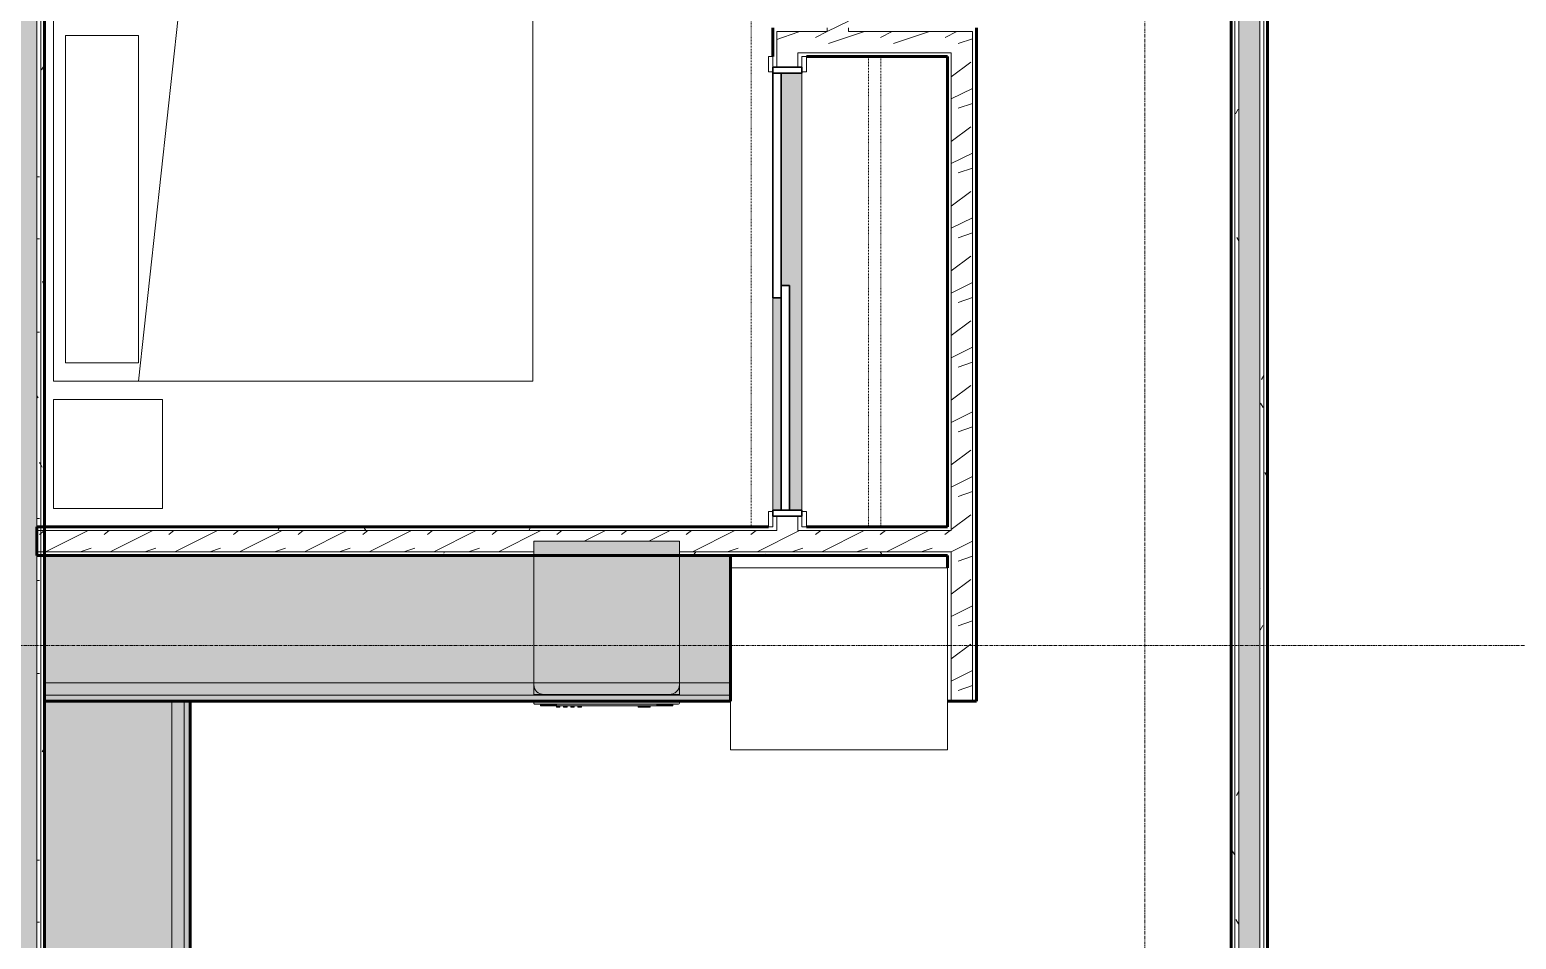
# Model space of a CAD drawing. Header units: inches. Extents: x -4061 to -1937, y 9836 to 11171.
# Drawn here: x -3338.2 to -3093.1, y 10118.8 to 10268.7 of the extents above; entities that cross this region are included whole.
import ezdxf

# ---------------------------------------------------------------- set-up
doc = ezdxf.new("R2010")
doc.units = ezdxf.units.IN
doc.header["$MEASUREMENT"] = 0
doc.linetypes.add('Dash', pattern=[0.25, 0.125, -0.125])
doc.linetypes.add('Grid Line 1_2_', pattern=[0.8749999999999999, 0.4999999999999999, -0.125, 0.125, -0.125])
for name, color, linetype, lineweight in [('0-1', 7, 'Continuous', 5), ('0-2', 250, 'Continuous', 9), ('A-DOOR-1', 250, 'Continuous', 9), ('A-DOOR-2', 50, 'Continuous', 30), ('A-DOOR-FRAM-1', 50, 'Continuous', 30), ('A-WALL', 113, 'Continuous', 18), ('A-WALL-1', 8, 'Continuous', 5), ('A-WALL-2', 10, 'Continuous', 60), ('A-WALL-3', 7, 'Continuous', 18), ('A-WALL-PATT-1', 250, 'Continuous', 9), ('A-WALL-PATT-2', 253, 'Continuous', 9), ('A-WALL-PATT-4', 111, 'Continuous', 9), ('I-FURN-1', 250, 'Continuous', 9), ('I-FURN-HDLN-1', 250, 'Dash', 9), ('I-WALL-2', 2, 'Continuous', 60), ('Q-CASE-1', 9, 'Continuous', 9), ('Q-CASE-2', 10, 'Continuous', 60), ('Q-CASE-3', 250, 'Continuous', 9), ('Q-CASE-HDLN-1', 250, 'Dash', 9), ('Q-SPCQ-1', 250, 'Continuous', 9), ('Q-SPCQ-2', 55, 'Continuous', 9), ('S-GRID-1', 1, 'Grid Line 1_2_', 9)]:
    doc.layers.add(name, color=color, linetype=linetype, lineweight=lineweight)
pattern_1 = [(216.87, (-122.92, -353.513), (31.98716190389133, 21.32545714244463), [5.331, -47.981]), (206.565, (-116.522, -356.711), (-10.66247606731217, -10.66200980650436), [11.921, -11.921]), (198.435, (-116.522, -362.043), (-21.3244936496746, -10.66258686177925), [6.743999999999999, -26.974])]
pattern_2 = [(0, (-127.185, -364.175), (20.48, 5.12), [0.845, -14.515, 0.845, -14.515, -81.92]), (0, (-127.185, -364.175), (20.48, 5.12), [-30.72, 0.845, -29.875, 0.845, -14.515, -35.84]), (0, (-127.185, -364.175), (20.48, 5.12), [-76.8, 0.845, -9.395, 0.845, -24.755]), (120, (-119.505, -361.615), (-14.67405006737632, 15.1762002695053), [0.8449999999999999, -14.515, 0.8449999999999999, -14.515, -81.91999999999999]), (120, (-119.505, -361.615), (-14.67405006737632, 15.1762002695053), [-30.72, 0.8449999999999999, -29.875, 0.8449999999999999, -14.515, -35.84]), (120, (-119.505, -361.615), (-14.67405006737632, 15.1762002695053), [-76.79999999999998, 0.8449999999999999, -9.394999999999998, 0.8449999999999999, -24.755]), (240, (-116.945, -351.375), (-5.805949932623669, -20.2962002695053), [0.845, -14.515, 0.845, -14.515, -81.92]), (240, (-116.945, -351.375), (-5.805949932623669, -20.2962002695053), [-30.72, 0.845, -29.875, 0.845, -14.515, -35.84]), (240, (-116.945, -351.375), (-5.805949932623669, -20.2962002695053), [-76.8, 0.845, -9.395, 0.845, -24.755])]
pattern_3 = [(161.57, (-126.865, -363.855), (-2.560496184573631, -0.0005373861552858683), [0, -18.214, 2.022, 0]), (18.43, (-127.505, -363.855), (-2.560496184573631, 0.0005373861552860904), [0, -18.214, 2.022, 0]), (108.43, (-126.865, -363.855), (1.279220909290681, -6.400876726295667), [6.069999999999999, -14.166]), (71.57, (-127.505, -363.855), (1.279220909290681, 6.400876726295667), [6.07, -14.166])]

# ---------------------------------------------------------------- blocks, each defined once
blk = doc.blocks.new('FOLDING_SLIDING CLOSET - 72_ x 80_-1372885-ENLARGED RCP - 3RD FLOOR PLAN - WEST')
at = {"layer": 'A-DOOR-1'}
for p, q in [((-38.75000000000009, 3.250000000038078), (-36.25000000000008, 3.250000000038078)), ((-38.75000000000009, 2.500000000038504), (-38.75000000000009, 3.250000000038078)), ((-36.25000000000008, 2.500000000038504), (-38.75000000000009, 2.500000000038504)), ((-36.25000000000008, 3.250000000038078), (-36.25000000000008, 2.500000000038504)), ((36.24999999999989, 3.250000000038078), (38.74999999999988, 3.250000000038078)), ((36.24999999999989, 2.500000000038504), (36.24999999999989, 3.250000000038078)), ((38.74999999999988, 2.500000000038504), (36.24999999999989, 2.500000000038504)), ((38.74999999999988, 3.250000000038078), (38.74999999999988, 2.500000000038504)), ((-38.75000000000009, -2.250000000000026), (-36.25000000000011, -2.250000000000026)), ((-38.75000000000009, -3.000000000000026), (-38.75000000000009, -2.250000000000026)), ((-36.25000000000011, -2.250000000000026), (-36.25000000000011, -3.000000000000026)), ((36.24999999999987, -2.250000000000026), (38.74999999999987, -2.250000000000026)), ((36.24999999999987, -3.000000000000026), (36.24999999999987, -2.250000000000026)), ((38.74999999999987, -2.250000000000026), (38.74999999999987, -3.000000000000026)), ((-36.25000000000011, -3.000000000000026), (-38.75000000000009, -3.000000000000026)), ((38.74999999999987, -3.000000000000026), (36.24999999999987, -3.000000000000026))]:
    blk.add_line(p, q, dxfattribs=at)
at = {"layer": 'A-DOOR-2'}
for p, q in [((-1.000000000000097, 0.5000000000000034), (35.99999999999987, 0.5000000000000034)), ((-1.000000000000092, -0.8750000000000295), (-1.000000000000092, 0.5000000000000034)), ((35.99999999999987, 0.5000000000000034), (35.99999999999987, -0.8750000000000295)), ((-36.0000000000001, -0.8750000000000295), (0.9999999999999057, -0.8750000000000295)), ((-36.0000000000001, -2.250000000000026), (-36.0000000000001, -0.8750000000000295)), ((0.9999999999999057, -2.250000000000026), (-36.0000000000001, -2.250000000000026)), ((35.99999999999988, -0.8750000000000295), (-1.000000000000092, -0.8750000000000295)), ((0.9999999999999057, -0.8750000000000295), (0.9999999999999057, -2.250000000000026))]:
    blk.add_line(p, q, dxfattribs=at)
at = {"layer": 'A-DOOR-FRAM-1'}
for p, q in [((-37.00000000000011, 2.500000000038503), (-36.00000000000009, 2.500000000038503)), ((-37.00000000000011, -2.250000000000026), (-37.00000000000011, 2.500000000038503)), ((-36.00000000000009, 2.500000000038503), (-36.00000000000009, -2.250000000000026)), ((35.99999999999989, 2.500000000000038), (36.99999999999989, 2.500000000000038)), ((35.99999999999989, -2.249999999999949), (35.99999999999989, 2.500000000000038)), ((36.99999999999989, 2.500000000000038), (36.99999999999989, -2.249999999999949)), ((-36.00000000000009, -2.250000000000026), (-37.00000000000011, -2.250000000000026)), ((36.99999999999989, -2.249999999999949), (35.99999999999989, -2.249999999999949))]:
    blk.add_line(p, q, dxfattribs=at)
blk = doc.blocks.new('Refrigerator_-_Side-by-Side_6047 - 36_ X 30_-345559-ENLARGED RCP - 3RD FLOOR PLAN - WEST')
at = {"layer": 'Q-SPCQ-1'}
for p, q in [((17.87499999999981, 14.42220360188391), (-17.87500000000018, 14.42220360188391)), ((-17.87500000000018, 14.42220360188391), (-17.87500000000018, -15.57779639811609)), ((17.8749999999998, -15.57779639811608), (17.8749999999998, 14.42220360188391)), ((-17.87500000000018, -15.57779639811608), (17.87499999999981, -15.57779639811608))]:
    blk.add_line(p, q, dxfattribs=at)
blk = doc.blocks.new('OD_CW_Base Cabinet - OD_CW_Base Cabinet-1964684-ENLARGED RCP - 3RD FLOOR PLAN - WEST')
at = {"layer": 'Q-CASE-1'}
for points in [[(5.727638552689995, -1.05870867628255e-11), (0.7377049180225298, -1.331557086814428e-11), (0.7377049180230414, -1.000000000013088), (113.8377049154197, -0.9999999999534024), (113.8377049154192, 4.637001893570413e-11), (9.178087551674137, -8.881784197001259e-12)], [(5.727638552690506, -1.000000000010359), (0.7377049180230414, -1.000000000013088), (0.7377049180240646, -3.00000000001195), (9.178087551675672, -3.000000000007517), (9.178087551674649, -1.125000000048445), (33.17808755168982, -1.125000000035484), (33.17808755169084, -2.999999999994557), (113.8377049183192, -2.999999999952265), (113.8377049183182, -0.9999999999534024), (9.178087551674649, -1.000000000008654)], [(5.72763855269153, -3.000000000009549), (0.7377049180240646, -3.000000000012278), (0.737704918035149, -24.00000000007367), (113.8377049187883, -24.00000000001398), (113.8377049183192, -2.999999999952592), (13.39215006988394, -3.000000000005457)]]:
    blk.add_hatch(color=256, dxfattribs=at).paths.add_polyline_path(points, flags=0)
at = {"layer": 'Q-CASE-2'}
for p, q in [((0.7377049180327883, -24.00000000000016), (0.7377049180327883, -1.225686219186169e-13)), ((0.7377049180327883, -1.212363542890667e-13), (113.8377049187747, -1.212363542890667e-13)), ((113.8377049187747, -1.212363542890667e-13), (113.8377049187747, -24.00000000000016)), ((113.8377049187747, -24.00000000000016), (0.7377049180327829, -24.00000000000016))]:
    blk.add_line(p, q, dxfattribs=at)
at = {"layer": 'Q-CASE-3'}
for p, q in [((92.83770491823282, -2.862558081247909e-13), (0.7377049180333372, -1.56172163733484e-13)), ((113.8377049187747, -1.000000000000316), (0.7377049180333372, -1.000000000000157)), ((113.8377049187747, -1.000000000000316), (0.7377049180327829, -1.000000000000157)), ((113.8377049187747, -1.000000000000316), (113.8377049187747, -3.159694728083275e-13)), ((113.8377049187747, -2.999999999998766), (113.8377049187747, -1.000000000000316)), ((0.7377049180327786, -2.999999999998592), (0.7377049180327488, -24.00000000000016)), ((113.8377049187747, -2.999999999998752), (0.7377049180327829, -2.999999999998592)), ((113.8377049187747, -24.00000000000032), (113.8377049187747, -2.999999999998753)), ((113.8377049187747, -24.00000000000032), (0.7377049180327403, -24.00000000000016))]:
    blk.add_line(p, q, dxfattribs=at)
blk = doc.blocks.new('Dishwasher_15404 - 34_ counter-V1-ENLARGED RCP - 3RD FLOOR PLAN - WEST')
at = {"layer": 'Q-SPCQ-2'}
h = blk.add_hatch(color=256, dxfattribs=at)
h.paths.add_polyline_path([(25.24999999999443, -11.87857403538874), (25.24999999998829, -1.574803149610716), (25.16660215793899, -1.095420880856295), (24.98182294016635, -0.7128656277723165), (24.73994902415131, -0.4238022158108947), (24.46259842518156, -0.2109836160861391), (24.08278589779308, -0.05366011608447251), (23.67519685038166, -3.581135388230904e-12), (23.37500000002853, 1.057287590811029e-11), (23.37500000004286, -24.0000000000046), (23.67519685039599, -24.00000000000443), (24.08278589778592, -23.9463398839249), (24.46259842518429, -23.78901638391642), (24.83340004151648, -23.48056285966629), (25.06518520964505, -23.14942129117651), (25.20498949942407, -22.76708554516523), (25.24999999998795, -22.4251968503973), (25.2499999999992, -19.54308555258114)], flags=0)
h.paths.add_polyline_path([(2.374999999967144, -1.875832822406664e-12), (-2.660272002685815e-11, -3.240074875066056e-12), (-1.227817847393453e-11, -24.00000000001841), (2.374999999981469, -24.00000000001705), (2.374999999979763, -21.59241706162282)], flags=0)
h = blk.add_hatch(color=256, dxfattribs=at)
h.paths.add_polyline_path([(25.25000000000193, -24.00000000000342), (25.25000000000091, -22.42519685038401), (25.19633988390774, -22.83278589780225), (24.96171408281657, -23.33342499940893), (24.73994902415199, -23.57619778419594), (24.46259842518532, -23.78901638391507), (24.08278589778592, -23.94633988392492), (23.67519685039599, -24.00000000000444), (24.7499999999884, -24.00000000000376)], flags=0)
h.paths.add_polyline_path([(25.24999999998795, -0.9971527968012449), (25.2499999999876, 1.17526006424597e-11), (23.67519685038166, 1.072941910296515e-11), (24.08278589779308, -0.0536601160844865), (24.46259842518156, -0.2109836160861531), (24.83340004152091, -0.5194371403463404), (25.03901638389959, -0.7874015748058835), (25.21705573075439, -1.254371951026726), (25.24999999998829, -1.312957064477714), (25.24999999998829, -1.167214102204255)], flags=0)
for points in [[(26.87499999999022, -4.214062518195491), (26.86829248547781, -0.1459017627785937), (26.8173438545524, -0.0576561454388565), (26.67814960628675, 1.260385321919906e-11), (26.37500000002717, 1.243332296261664e-11), (26.37500000004149, -24.00000000000274), (26.73139927628847, -23.97794326449697), (26.81734385455206, -23.94234385456782), (26.87499999998783, -23.80314960630251), (26.87499999999465, -11.87857403538773)], [(25.00398921803139, -0.7417532835075946), (24.96171408281657, -0.6665750005987576), (24.98182294016635, -0.7128656277723195)], [(27.12499999998863, -2.608966188331905), (27.12499999998795, -1.092945407741804), (26.87499999998851, -1.092945407741975), (26.8749999999892, -2.608966188332075)], [(27.12499999998795, -3.522955238486912), (27.12499999998726, -2.608966188331905), (26.8749999999892, -2.630015243147383), (26.87499999998988, -3.814150824152745), (27.12499999998795, -3.814150824152574)], [(27.1249999999975, -20.18586276964638), (27.1249999999876, -3.814150824152574), (26.87499999998988, -3.814150824152745), (26.87499999998579, -20.18586276964655)], [(27.37499999998806, -5.80829370261209), (27.37499999998738, -4.824041734107869), (27.12499999998829, -4.824041734107869), (27.12499999998897, -5.80829370261209)], [(27.3749999999884, -6.504264943937287), (27.37499999998806, -5.80829370261209), (27.12499999998897, -5.80829370261209), (27.12499999998965, -6.792545671115978), (27.37499999998874, -6.792545671115978), (27.3749999999884, -6.660680911061307)], [(27.37499999998772, -16.15003535143181), (27.12499999999511, -16.15003535143181), (27.12499999999545, -16.74058653253438), (27.37499999998806, -16.74058653253438)], [(27.37499999998772, -17.92168889473901), (27.37499999998738, -17.33113771363661), (27.12499999999579, -17.33113771363661), (27.12499999999613, -17.92168889473901)], [(27.37499999998772, -18.51224007584123), (27.12499999999647, -18.51224007584123), (27.12499999999681, -19.1027912569438), (27.37499999998806, -19.1027912569438)], [(27.12499999998863, -21.39104740546723), (27.12499999998795, -20.18586276964638), (26.87499999998579, -20.18586276964655), (26.87499999998647, -21.3910474054674)], [(27.12499999998795, -21.39104740546723), (26.87499999998647, -21.3910474054674), (26.89608142023269, -22.90706818605735), (27.12499999998897, -22.90706818605718), (27.12499999998863, -22.67814960630158)], [(27.37499999998772, -19.69334243804603), (27.12499999999715, -19.69334243804603), (27.12499999998795, -20.28389361914843), (27.37499999998806, -20.28389361914843), (27.37499999998806, -20.14946332143948)]]:
    blk.add_hatch(color=256, dxfattribs=at).paths.add_polyline_path(points, flags=0)
at = {"layer": 'Q-SPCQ-1'}
for p, q in [((3.730349362740525e-14, -23.99999999999991), (3.730349362740525e-14, 7.194245199571052e-14)), ((3.730349362740525e-14, 7.061018436616033e-14), (23.6751968503936, -2.031708135063998e-14)), ((23.67519685039393, 1.541279339631849e-13), (25.24999999999998, 1.53878659595763e-13)), ((25.24999999999998, 1.53878659595763e-13), (25.24999999999998, -1.574803149606312)), ((26.37500000003496, 2.589630434689958e-15), (26.6781496062992, 2.766378552304582e-15)), ((25.24999999999998, -1.574803149606319), (25.24999999999991, -22.42519685039354)), ((26.87499999999998, -0.1968503937007847), (26.87499999999998, -23.80314960629914)), ((27.12499999999996, -1.092945407739571), (26.87500000000038, -1.092945407739572)), ((27.12499999999997, -2.608966188328473), (27.12499999999996, -1.092945407739571)), ((27.12499999999997, -3.814150824150475), (27.12499999999997, -2.608966188328484)), ((27.125, -20.18586276964297), (27.12499999999997, -3.814150824150467)), ((27.37499999998772, -4.824041734108043), (27.1249999999876, -4.824041734107873)), ((27.37499999999998, -5.808293702608482), (27.37499999999998, -4.824041734104545)), ((27.12499999998795, -6.792545671115811), (27.37499999998772, -6.792545671115981)), ((27.37499999999998, -6.792545671112416), (27.37499999999998, -5.808293702608489)), ((27.375, -16.15003535142843), (27.12499999999999, -16.15003535142844)), ((27.375, -16.74058653253079), (27.12499999999999, -16.74058653253079)), ((27.37499999999999, -16.74058653253079), (27.37499999999999, -16.15003535142843)), ((27.375, -17.33113771363316), (27.12499999999999, -17.33113771363316)), ((27.375, -17.92168889473552), (27.12499999999999, -17.92168889473552)), ((27.375, -18.51224007583788), (27.12499999999999, -18.51224007583788)), ((27.375, -19.10279125694025), (27.125, -19.10279125694025)), ((27.375, -17.92168889473552), (27.37499999999999, -17.33113771363316)), ((27.375, -19.10279125694025), (27.375, -18.51224007583788)), ((27.375, -19.69334243804261), (27.125, -19.69334243804261)), ((27.125, -21.39104740546497), (27.125, -20.18586276964297)), ((27.375, -20.28389361914498), (27.125, -20.28389361914498)), ((27.12499999999999, -22.90706818605386), (27.125, -21.39104740546497)), ((27.375, -20.28389361914498), (27.375, -19.69334243804261)), ((23.67519685039361, -23.99999999999991), (3.730349362740525e-14, -23.99999999999991)), ((25.24999999999998, -23.99999999999993), (23.67519685039353, -23.99999999999993)), ((25.24999999999998, -22.42519685039357), (25.24999999999998, -23.99999999999993)), ((26.6781496062992, -23.99999999999993), (26.37500000003658, -23.99999999999993)), ((27.12499999999999, -22.90706818605386), (26.87499999999999, -22.90706818605386))]:
    blk.add_line(p, q, dxfattribs=at)
for centre, radius, start, end in [((26.6781496062992, -0.1968503937007847), 0.1968503937007877, 2.417221557912273e-13, 90.00000000000024), ((23.6751968503936, -1.574803149606319), 1.574803149606299, 4.579998741307465e-13, 90.00000000000065), ((23.6751968503936, -1.574803149606322), 1.574803149606296, 32.07702266505937, 42.33590896463105), ((23.6751968503936, -1.574803149606322), 1.574803149606296, 17.81822845434773, 27.52661292438102), ((23.6751968503936, -1.574803149606322), 1.574803149606296, 3.514512923017186e-13, 13.64245207998878), ((26.67814960629914, -0.1968503937008374), 0.1968503937007849, 15.0000000000001, 75.00000000000009), ((23.67519685039361, -22.42519685039354), 1.574803149606296, 270.0000000000003, 8.396664359063685e-13), ((23.67519685039361, -22.42519685039354), 1.574803149606302, 317.6640910355518, 327.9229773349937), ((23.67519685039361, -22.42519685039354), 1.574803149606298, 332.4733870755524, 342.1817715456918), ((23.67519685039361, -22.42519685039354), 1.574803149606298, 346.3575479200319, 1.292577422546776e-12), ((26.6781496062992, -23.80314960629914), 0.1968503937007853, 269.9999999999996, 0)]:
    blk.add_arc(centre, radius, start, end, dxfattribs=at)
blk = doc.blocks.new('OD_CW_Base Cabinet - OD_CW_Base Cabinet-1964726-ENLARGED RCP - 3RD FLOOR PLAN - WEST')
at = {"layer": 'Q-CASE-1'}
for points in [[(133.0078664107235, -0.6250000004801705), (133.0078664107232, 7.672440460737562e-11), (0.737704918020995, -3.765876499528538e-12), (0.7377049180216771, -1.000000000003709), (46.97036641021054, -0.9999999999755713), (46.9703664102102, -0.6250000005325232), (70.97036641021838, -0.6250000005180282), (70.97036641021872, -0.9999999999610762), (133.0078664107238, -0.9999999999232185)], [(133.0078664107361, -24.00000000000392), (133.0078664107235, -2.999999999921726), (0.7377049180087168, -3.000000000002216), (0.7377049180213361, -24.00000000008441), (62.03918881706488, -24.00000000004723)]]:
    blk.add_hatch(color=256, dxfattribs=at).paths.add_polyline_path(points, flags=0)
h = blk.add_hatch(color=256, dxfattribs=at)
h.paths.add_polyline_path([(133.0078664107235, -0.9999999999232185), (70.97036641021872, -0.9999999999610762), (70.97036641022008, -2.999999999959598), (133.0078664107249, -2.99999999992174)], flags=0)
h.paths.add_polyline_path([(46.9703664102119, -2.999999999974093), (46.97036641021054, -0.9999999999755713), (0.7377049180199718, -1.000000000003709), (0.7377049180213361, -3.00000000000223)], flags=0)
at = {"layer": 'Q-CASE-2'}
for p, q in [((0.7377049180327883, -24.00000000000016), (0.7377049180327883, -1.225686219186169e-13)), ((0.7377049180327883, -1.212363542890667e-13), (133.0078664107346, -1.212363542890667e-13)), ((133.0078664107346, -1.212363542890667e-13), (133.0078664107346, -24.00000000000016)), ((133.0078664107346, -24.00000000000016), (0.7377049180327829, -24.00000000000016))]:
    blk.add_line(p, q, dxfattribs=at)
at = {"layer": 'Q-CASE-3'}
for p, q in [((0.7377049180333358, -1.56172163733484e-13), (0.7377049180333344, -1.000000000000156)), ((133.0078664107346, -3.429928439849501e-13), (0.7377049180333372, -1.56172163733484e-13)), ((46.97036641022989, -1.000000000000222), (0.7377049180333372, -1.000000000000156)), ((0.7377049180327603, -1.000000000000156), (0.7377049180327575, -2.999999999998606)), ((46.97036641022979, -1.000000000000222), (0.7377049180327616, -1.000000000000156)), ((133.0078664107346, -1.000000000000343), (70.97036641023006, -1.000000000000256)), ((133.0078664107346, -1.000000000000343), (70.97036641022999, -1.000000000000256)), ((133.0078664107346, -1.000000000000343), (133.0078664107346, -3.429478923067188e-13)), ((133.0078664107346, -2.999999999998793), (133.0078664107346, -1.000000000000343)), ((0.7377049180327573, -2.999999999998592), (0.7377049180327275, -24.00000000000016)), ((133.0078664107346, -2.999999999998779), (0.7377049180327616, -2.999999999998592)), ((133.0078664107346, -24.00000000000035), (133.0078664107346, -2.999999999998779)), ((133.0078664107346, -24.00000000000035), (0.737704918032719, -24.00000000000016))]:
    blk.add_line(p, q, dxfattribs=at)
blk = doc.blocks.new('OD_CW_Closet - OD_CW_Closet-1690832-ENLARGED RCP - 3RD FLOOR PLAN - WEST')
at = {"layer": 'Q-CASE-HDLN-1'}
for p, q in [((3.237704917961522, -9.285905377964807e-13), (75.73770491796134, -9.285905377964807e-13)), ((0.7377049180327883, -11.00000000000065), (78.23770491804163, -11.00000000000065)), ((0.7377049180327883, -13.00000000000065), (78.2377049180412, -13.00000000000065))]:
    blk.add_line(p, q, dxfattribs=at)
blk = doc.blocks.new('Bed-Standard - Queen 60_ x 79_-1433484-ENLARGED RCP - 3RD FLOOR PLAN - WEST')
at = {"layer": 'I-FURN-1'}
for p, q in [((-19.31147540983595, 41.29508196721268), (40.688524590164, 41.29508196721268)), ((-19.31147540983595, -37.70491803278726), (-19.31147540983595, 41.29508196721268)), ((40.68852459016399, 41.29508196721268), (40.68852459016399, -37.70491803278726)), ((40.68852459016475, -23.70491803278786), (-19.31147540983504, -17.12529919027923)), ((-16.31147540983483, -23.70491803278786), (37.68852459016421, -23.70491803278786)), ((-16.31147540983483, -35.70491803278752), (-16.31147540983483, -23.70491803278786)), ((37.6885245901642, -35.70491803278752), (37.6885245901642, -23.70491803278786)), ((-16.31147540983483, -35.70491803278752), (37.68852459016421, -35.70491803278752)), ((40.688524590164, -37.70491803278726), (-19.31147540983595, -37.70491803278726))]:
    blk.add_line(p, q, dxfattribs=at)
at = {"layer": 'I-FURN-HDLN-1'}
for p, q in [((-55.31147540983584, 77.29508196721251), (64.68852459016394, 77.29508196721251)), ((-55.31147540983584, -37.70491803278724), (-55.31147540983584, 77.29508196721251)), ((64.68852459016394, 77.29508196721251), (64.68852459016394, -37.70491803278716))]:
    blk.add_line(p, q, dxfattribs=at)
blk = doc.blocks.new('Table-Night Stand - 18_ x 18_ x 24_-1372838-ENLARGED RCP - 3RD FLOOR PLAN - WEST')
at = {"layer": 'I-FURN-1'}
for p, q in [((0.1469933184855234, -9.466330862652132e-30), (18.14699331848555, -9.466330862652132e-30)), ((0.1469933184855234, -17.99999999999999), (0.1469933184855234, -9.466330862652132e-30)), ((18.14699331848555, -9.466330862652132e-30), (18.14699331848555, -17.99999999999999)), ((18.14699331848555, -17.99999999999999), (0.1469933184855234, -17.99999999999999))]:
    blk.add_line(p, q, dxfattribs=at)
blk = doc.blocks.new('CTR - 1st Phase - Unit Layouts_rvt-1-ENLARGED RCP - 3RD FLOOR PLAN - WEST')
at = {"layer": 'A-WALL-1'}
h = blk.add_hatch(color=256, dxfattribs=at)
h.paths.add_polyline_path([(-3212.896872236716, 10189.52205760267), (-3210.896872236701, 10189.52205760267), (-3210.896872236701, 10261.52205760267), (-3214.271872236701, 10261.52205760267), (-3214.271872236702, 10226.52205760267), (-3212.896872236716, 10226.52205760267)], flags=0)
h.paths.add_polyline_path([(-3215.021872236733, 10189.52205760267), (-3214.271872236702, 10189.52205760267), (-3214.271872236702, 10224.52205760267), (-3215.646872236732, 10224.52205760267), (-3215.646872236732, 10189.52205760267)], flags=0)
at = {"layer": 'A-WALL-PATT-1'}
h = blk.add_hatch(dxfattribs=at)
h.set_pattern_fill('FP_1', color=256, style=0, pattern_type=2)
h.set_pattern_definition(pattern_2)
h.paths.add_polyline_path([(-3182.748736682097, 10158.02205760281), (-3182.123736682097, 10158.02205760281), (-3182.123736682096, 10268.39705760275), (-3182.748736682096, 10268.39705760275), (-3182.748736682097, 10171.88838596497)], flags=0)
h = blk.add_hatch(dxfattribs=at)
h.set_pattern_fill('FP_1', color=256, style=0, pattern_type=2)
h.set_pattern_definition(pattern_2)
h.paths.add_polyline_path([(-3222.623736681909, 10186.14705760272), (-3215.021872236733, 10186.14705760272), (-3215.021872236733, 10186.77205760272), (-3335.723736679306, 10186.77205760272), (-3335.723736679306, 10186.14705760272), (-3227.613670316577, 10186.14705760272)], flags=0)
h.paths.add_polyline_path([(-3210.146872236693, 10186.14705760272), (-3186.873736682131, 10186.14705760272), (-3186.873736682131, 10186.77205760255), (-3211.521872236741, 10186.77205760272), (-3211.521872236744, 10186.14705760272), (-3210.896872236701, 10186.14705760272)], flags=0)
h = blk.add_hatch(dxfattribs=at)
h.set_pattern_fill('FP_1', color=256, style=0, pattern_type=2)
h.set_pattern_definition(pattern_2)
h.paths.add_polyline_path([(-3215.021872236733, 10182.02205760271), (-3186.873736682131, 10182.02205760271), (-3186.873736682131, 10182.64705760271), (-3231.064119315561, 10182.64705760271), (-3231.064119315561, 10182.02205760288), (-3222.623736681909, 10182.02205760288)], flags=0)
h.paths.add_polyline_path([(-3255.248991255333, 10182.02205760288), (-3255.064119315576, 10182.02205760288), (-3255.064119315576, 10182.64705760271), (-3335.723736679306, 10182.64705760271), (-3335.723736679306, 10182.02205760288), (-3334.24899125535, 10182.02205760288)], flags=0)
at = {"layer": 'A-WALL-PATT-2'}
h = blk.add_hatch(dxfattribs=at)
h.set_pattern_fill('FP_2', color=256, style=0, pattern_type=2)
h.set_pattern_definition(pattern_1)
h.paths.add_polyline_path([(-3204.620135764999, 10268.39705760275), (-3203.198736681733, 10268.39705760275), (-3203.198736681733, 10272.12391614195), (-3206.698736681733, 10272.12391614195), (-3206.698736681736, 10268.39705760275)], flags=0)
h.paths.add_polyline_path([(-3206.698736681707, 10308.12391614195), (-3203.19873668168, 10308.13004568858), (-3203.19873668168, 10356.44398589868), (-3206.698736681706, 10356.44398589868), (-3206.698736681707, 10308.74891614196)], flags=0)
h = blk.add_hatch(dxfattribs=at)
h.set_pattern_fill('FP_2', color=256, style=0, pattern_type=2)
h.set_pattern_definition(pattern_1)
h.paths.add_polyline_path([(-3215.021872236733, 10186.14705760272), (-3211.521872236744, 10186.14705760272), (-3211.521872236732, 10188.52205760267), (-3215.021872236733, 10188.52205760267), (-3215.021872236733, 10186.64405259745)], flags=0)
h.paths.add_polyline_path([(-3213.745607077668, 10262.52205760267), (-3211.5218722367, 10262.52205760267), (-3211.521872236698, 10268.39705760275), (-3215.021872236699, 10268.39705760276), (-3215.0218722367, 10262.52205760267)], flags=0)
h = blk.add_hatch(dxfattribs=at)
h.set_pattern_fill('FP_2', color=256, style=0, pattern_type=2)
h.set_pattern_definition(pattern_1)
h.paths.add_polyline_path([(-3211.5218722367, 10264.89705760274), (-3182.748736682096, 10264.89705760274), (-3182.748736682096, 10268.39705760275), (-3211.521872236698, 10268.39705760275), (-3211.5218722367, 10264.91331796973)], flags=0)
h = blk.add_hatch(dxfattribs=at)
h.set_pattern_fill('FP_2', color=256, style=0, pattern_type=2)
h.set_pattern_definition(pattern_1)
h.paths.add_polyline_path([(-3182.748736682097, 10158.02205760281), (-3182.748736682096, 10264.89705760274), (-3186.248736682129, 10264.89705760274), (-3186.24873668213, 10158.02205760281)], flags=0)
h = blk.add_hatch(dxfattribs=at)
h.set_pattern_fill('FP_2', color=256, style=0, pattern_type=2)
h.set_pattern_definition(pattern_1)
h.paths.add_polyline_path([(-3222.623736681909, 10182.64705760271), (-3186.24873668213, 10182.64705760271), (-3186.24873668213, 10186.14705760272), (-3336.973736679312, 10186.14705760272), (-3336.973736679312, 10182.64705760271), (-3255.064119315576, 10182.64705760271), (-3255.064119315576, 10184.39705760287), (-3231.064132909355, 10184.39705760287), (-3231.064119315561, 10182.64705760271), (-3227.613670316577, 10182.64705760271)], flags=0)
at = {"layer": 'A-WALL-2'}
for p, q in [((-3215.646872236697, 10264.27205760266), (-3215.646872236695, 10269.02205760274)), ((-3182.123736682093, 10269.02205760273), (-3182.123736682093, 10268.39705760273)), ((-3182.123736682093, 10268.39705760273), (-3182.123736682094, 10264.27205760273)), ((-3186.873736682094, 10264.27205760273), (-3210.146872236659, 10264.27205760274)), ((-3186.873736682126, 10186.77205760269), (-3186.873736682094, 10264.27205760273)), ((-3182.123736682094, 10264.27205760273), (-3182.123736682138, 10158.0220576028)), ((-3336.973736684303, 10182.02205760276), (-3336.973736684301, 10186.77205760276)), ((-3336.973736684301, 10186.77205760276), (-3216.396872236729, 10186.77205760271)), ((-3210.146872236691, 10186.77205760271), (-3186.873736682126, 10186.7720576027)), ((-3335.723736682648, 10182.02205760276), (-3336.973736684303, 10182.02205760276)), ((-3186.873736682128, 10182.0220576027), (-3222.623736681906, 10182.02205760271)), ((-3186.873736682129, 10180.02205760338), (-3186.873736682128, 10182.0220576027)), ((-3182.123736682138, 10158.0220576028), (-3186.873736682137, 10158.0220576028))]:
    blk.add_line(p, q, dxfattribs=at)
at = {"layer": 'A-WALL-3'}
for p, q in [((-3215.021872236694, 10268.39705760274), (-3215.021872236697, 10262.52205760266)), ((-3211.521872236695, 10268.39705760274), (-3215.021872236695, 10268.39705760274)), ((-3210.896872236696, 10268.39705760274), (-3211.521872236695, 10268.39705760274)), ((-3210.896872236696, 10268.39705760274), (-3206.69873668173, 10268.39705760274)), ((-3206.69873668173, 10268.39705760274), (-3206.69873668173, 10269.02205760274)), ((-3203.19873668173, 10268.39705760274), (-3203.198736681729, 10269.02205760274)), ((-3203.19873668173, 10268.39705760274), (-3182.748736682092, 10268.39705760273)), ((-3182.748736682095, 10264.89705760273), (-3182.748736682092, 10268.39705760273)), ((-3211.521872236697, 10264.89705760274), (-3211.521872236698, 10262.52205760266)), ((-3210.896872236697, 10264.89705760274), (-3211.521872236696, 10264.89705760274)), ((-3210.896872236697, 10264.89705760274), (-3186.248736682094, 10264.89705760273)), ((-3186.248736682095, 10264.27205760273), (-3186.248736682094, 10264.89705760273)), ((-3182.748736682095, 10264.27205760273), (-3182.748736682095, 10264.89705760273)), ((-3186.248736682126, 10186.1470576027), (-3186.248736682095, 10264.27205760273)), ((-3182.748736682137, 10158.0220576028), (-3182.748736682094, 10264.27205760273)), ((-3210.896872236728, 10189.52205760266), (-3210.896872236699, 10261.52205760266)), ((-3215.646872236713, 10224.52205760266), (-3215.646872236728, 10189.52205760266)), ((-3215.021872236728, 10188.52205760266), (-3215.021872236729, 10186.77205760271)), ((-3215.021872236729, 10186.14705760271), (-3215.021872236729, 10186.77205760271)), ((-3211.521872236728, 10188.52205760266), (-3211.521872236728, 10186.77205760271)), ((-3211.521872236729, 10186.14705760271), (-3211.521872236729, 10186.77205760271)), ((-3336.973736684301, 10186.14705760276), (-3215.021872236729, 10186.14705760271)), ((-3211.521872236729, 10186.14705760271), (-3186.873736682126, 10186.1470576027)), ((-3186.248736682127, 10186.1470576027), (-3186.873736682126, 10186.1470576027)), ((-3336.973736684303, 10182.64705760276), (-3255.064119315559, 10182.64705760273)), ((-3231.064119315559, 10182.64705760272), (-3186.873736682127, 10182.6470576027)), ((-3186.248736682127, 10182.6470576027), (-3186.873736682128, 10182.6470576027)), ((-3186.248736682138, 10158.0220576028), (-3186.248736682127, 10182.6470576027))]:
    blk.add_line(p, q, dxfattribs=at)
at = {"layer": '0-2'}
for name, p, rotation in [('Bed-Standard - Queen 60_ x 79_-1433484-ENLARGED RCP - 3RD FLOOR PLAN - WEST', (-3296.544073222547, 10251.46058219005), 269.9999999999839), ('FOLDING_SLIDING CLOSET - 72_ x 80_-1372885-ENLARGED RCP - 3RD FLOOR PLAN - WEST', (-3213.396872236713, 10225.52205760266), 269.9999999999763), ('OD_CW_Closet - OD_CW_Closet-1690832-ENLARGED RCP - 3RD FLOOR PLAN - WEST', (-3210.873736682211, 10186.0343526847), 89.99999999998322), ('Table-Night Stand - 18_ x 18_ x 24_-1372838-ENLARGED RCP - 3RD FLOOR PLAN - WEST', (-3316.248991255331, 10207.91905091827), 269.9999999999884), ('Dishwasher_15404 - 34_ counter-V1-ENLARGED RCP - 3RD FLOOR PLAN - WEST', (-3231.064119315558, 10184.39705760285), 269.9999999999655), ('OD_CW_Base Cabinet - OD_CW_Base Cabinet-1964684-ENLARGED RCP - 3RD FLOOR PLAN - WEST', (-3221.886031763886, 10158.0220576028), 180), ('OD_CW_Base Cabinet - OD_CW_Base Cabinet-1964726-ENLARGED RCP - 3RD FLOOR PLAN - WEST', (-3311.72373668212, 10158.75976252071), 269.9999999999648)]:
    blk.add_blockref(name, p, dxfattribs=dict(at, rotation=rotation))
blk.add_blockref('Refrigerator_-_Side-by-Side_6047 - 36_ X 30_-345559-ENLARGED RCP - 3RD FLOOR PLAN - WEST', (-3204.748736681918, 10165.59985400151), dxfattribs=at)
blk = doc.blocks.new('CTR - 1st Phase - Shell_rvt-1-ENLARGED RCP - 3RD FLOOR PLAN - WEST')
at = {"layer": 'S-GRID-1'}
for p, q in [((-3154.323736679715, 9836.179692344089), (-3154.323736679704, 11138.35119310537)), ((-1936.831896887504, 10167.18939611053), (-4027.878090368349, 10167.18939611053))]:
    blk.add_line(p, q, dxfattribs=at)

msp = doc.modelspace()

# ---------------------------------------------------------------- hatches: boundary and pattern name
at = {"layer": 'A-WALL-PATT-4'}
h = msp.add_hatch(dxfattribs=at)
h.set_pattern_fill('FP_4', color=256, style=0, pattern_type=2)
h.set_pattern_definition(pattern_3)
h.paths.add_polyline_path([(-3340.473736679314, 9988.814396110418), (-3336.973736679313, 9988.814396110418), (-3336.973736679311, 10377.38939611039), (-3340.473736679311, 10377.38939611039), (-3340.473736679314, 9989.06439611049)], flags=0)
h = msp.add_hatch(dxfattribs=at)
h.set_pattern_fill('FP_1', color=256, style=0, pattern_type=2)
h.set_pattern_definition(pattern_2)
h.paths.add_polyline_path([(-3336.973736679313, 9988.814396110418), (-3336.348736679313, 9988.814396110418), (-3336.348736679312, 10182.64705760271), (-3336.973736679312, 10182.64705760271), (-3336.973736679313, 9989.06439611049)], flags=0)
h.paths.add_polyline_path([(-3336.973736679312, 10186.14705760272), (-3336.348736679312, 10186.14705760272), (-3336.34873667931, 10376.76439611039), (-3336.973736679311, 10376.76439611039), (-3336.973736679312, 10233.61011101467)], flags=0)
h = msp.add_hatch(dxfattribs=at)
h.set_pattern_fill('FP_1', color=256, style=0, pattern_type=2)
h.set_pattern_definition(pattern_2)
h.paths.add_polyline_path([(-3336.348736679313, 9988.814396110418), (-3335.723736679307, 9988.814396110418), (-3335.723736682205, 10087.7893961105), (-3336.348736679312, 10087.7893961105), (-3336.348736679313, 9989.06439611049)], flags=0)
h.paths.add_polyline_path([(-3336.348736679312, 10111.78939611051), (-3335.723736682663, 10111.78939611051), (-3335.723736682663, 10182.64705760271), (-3336.348736679312, 10182.64705760271), (-3336.348736679312, 10158.02205760282)], flags=0)
h.paths.add_polyline_path([(-3336.348736679312, 10186.14705760272), (-3335.723736682663, 10186.14705760272), (-3335.723736679304, 10376.13939611039), (-3336.34873667931, 10376.13939611039), (-3336.348736679311, 10233.90772052536)], flags=0)
h = msp.add_hatch(dxfattribs=at)
h.set_pattern_fill('FP_1', color=256, style=0, pattern_type=2)
h.set_pattern_definition(pattern_2)
h.paths.add_polyline_path([(-3139.498736679307, 9988.814396110422), (-3138.873736679313, 9988.814396110422), (-3138.87373667931, 10355.8143961109), (-3139.498736679304, 10355.8143961109), (-3139.498736679307, 9989.06439611049)], flags=0)
h = msp.add_hatch(dxfattribs=at)
h.set_pattern_fill('FP_4', color=256, style=0, pattern_type=2)
h.set_pattern_definition(pattern_3)
h.paths.add_polyline_path([(-3138.873736679313, 9988.814396110422), (-3135.373736679307, 9988.814396110422), (-3135.373736679311, 10356.4393961109), (-3138.87373667931, 10356.4393961109), (-3138.873736679313, 9989.06439611049)], flags=0)
h = msp.add_hatch(dxfattribs=at)
h.set_pattern_fill('FP_1', color=256, style=0, pattern_type=2)
h.set_pattern_definition(pattern_2)
h.paths.add_polyline_path([(-3134.748736679313, 9988.814396110422), (-3134.748736679311, 10355.8143961109), (-3135.373736679311, 10355.8143961109), (-3135.373736679307, 9988.814396110422)], flags=0)
h = msp.add_hatch(dxfattribs=at)
h.set_pattern_fill('FP_1', color=256, style=0, pattern_type=2)
h.set_pattern_definition(pattern_2)
h.paths.add_polyline_path([(-3140.123736679313, 9988.814396110422), (-3139.498736679307, 9988.814396110422), (-3139.498736679304, 10355.1893961109), (-3140.123736679311, 10355.1893961109), (-3140.123736679313, 9989.06439611049)], flags=0)
h = msp.add_hatch(dxfattribs=at)
h.set_pattern_fill('FP_1', color=256, style=0, pattern_type=2)
h.set_pattern_definition(pattern_2)
h.paths.add_polyline_path([(-3134.748736679313, 9988.814396110422), (-3134.123736679306, 9988.814396110422), (-3134.123736679304, 10355.1893961109), (-3134.748736679311, 10355.1893961109), (-3134.748736679313, 9989.06439611049)], flags=0)

# ---------------------------------------------------------------- linework, layer by layer
at = {"layer": 'A-WALL'}
for p, q in [((-3336.973736679304, 9988.814396110407), (-3336.973736679308, 10377.38939611038)), ((-3336.348736679305, 10111.78939611049), (-3336.348736679307, 10376.76439611038)), ((-3139.498736679304, 9988.814396110409), (-3139.498736679308, 10355.81439611089)), ((-3138.873736679303, 9988.814396110409), (-3138.873736679308, 10356.43939611089)), ((-3135.373736679304, 9988.814396110409), (-3135.373736679308, 10356.43939611089)), ((-3134.748736679303, 9988.814396110409), (-3134.748736679307, 10355.81439611089))]:
    msp.add_line(p, q, dxfattribs=at)
at = {"layer": 'I-WALL-2'}
for p, q in [((-3335.723736679308, 10376.13939611038), (-3335.723736679306, 10182.02205760287)), ((-3140.123736679305, 10103.80432002605), (-3140.123736679308, 10355.18939611089)), ((-3134.123736679308, 10355.18939611089), (-3134.123736679305, 10103.79973023854))]:
    msp.add_line(p, q, dxfattribs=at)

# ---------------------------------------------------------------- block references
at = {"layer": '0-1'}
for name in ['CTR - 1st Phase - Shell_rvt-1-ENLARGED RCP - 3RD FLOOR PLAN - WEST', 'CTR - 1st Phase - Unit Layouts_rvt-1-ENLARGED RCP - 3RD FLOOR PLAN - WEST']:
    msp.add_blockref(name, (0, 0), dxfattribs=at)

doc.saveas('drawing.dxf')
